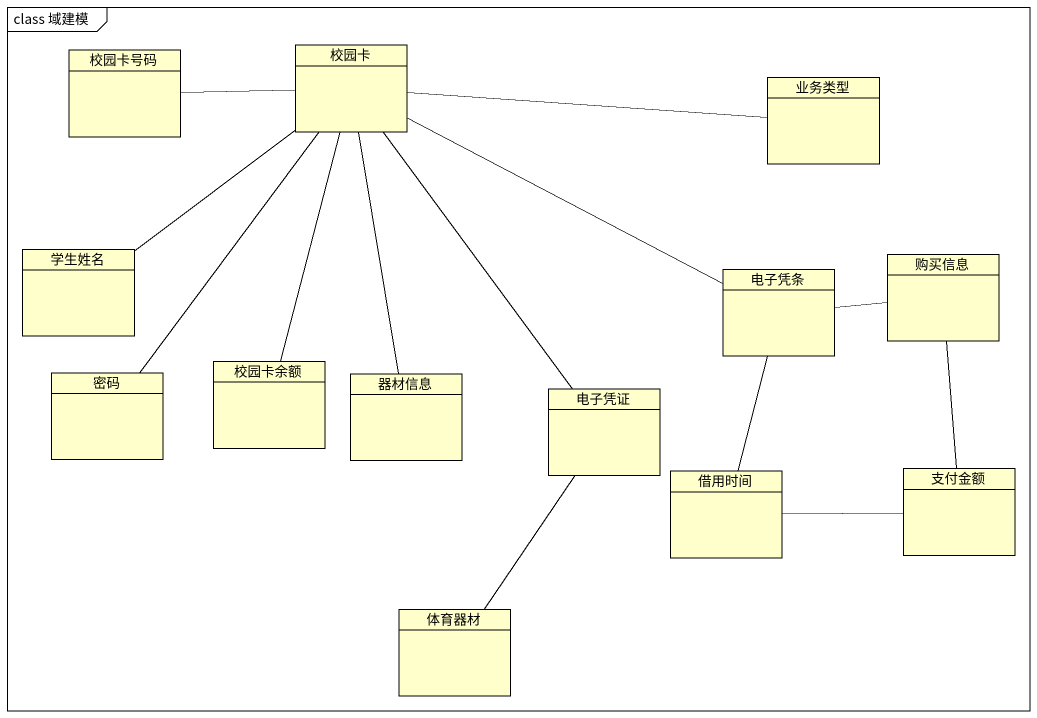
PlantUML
@startuml
mainframe class 域建模
hide circle
hide empty members
class 校园卡号码
class 校园卡
class 业务类型
class 学生姓名
class 电子凭条
class 购买信息
class 校园卡余额
class 密码
class 器材信息
class 电子凭证
class 借用时间
class 支付金额
class 体育器材
校园卡号码 -right- 校园卡
校园卡 -right- 业务类型
校园卡 -right- 电子凭条
校园卡 -- 校园卡余额
校园卡 -- 密码
校园卡 -- 电子凭证
学生姓名 -up- 校园卡
电子凭条 -- 借用时间
购买信息 -left- 电子凭条
购买信息 -- 支付金额
器材信息 -up- 校园卡
电子凭证 -- 体育器材
借用时间 -right- 支付金额
@enduml
